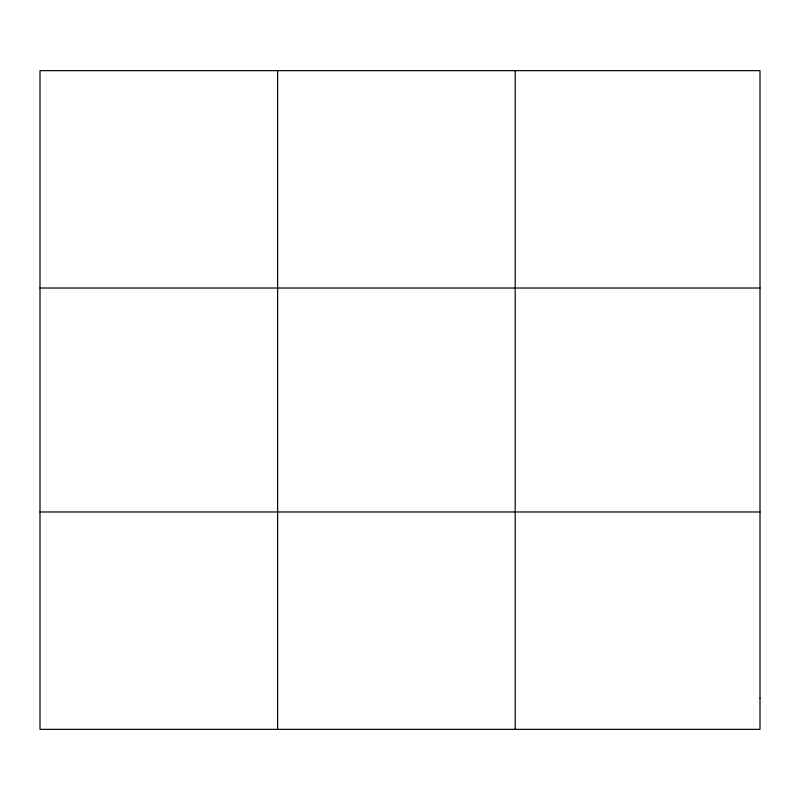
<?xml version="1.0" encoding="UTF-8"?>
<svg xmlns="http://www.w3.org/2000/svg" width="800" height="800" viewBox="0 0 800 800"><rect width="100%" height="100%" fill="white"/><g stroke="black" fill="none" stroke-linecap="round" stroke-linejoin="round"><path stroke-width="1.2" d="M277.6 729.35L277.6 70.65M515.2 729.35L515.2 70.65M40 288.02L760 288.02M40 511.98L760 511.98M760 698.3L760 729.35L40 729.35L40 70.65L760 70.65L760 698.3"/></g></svg>
